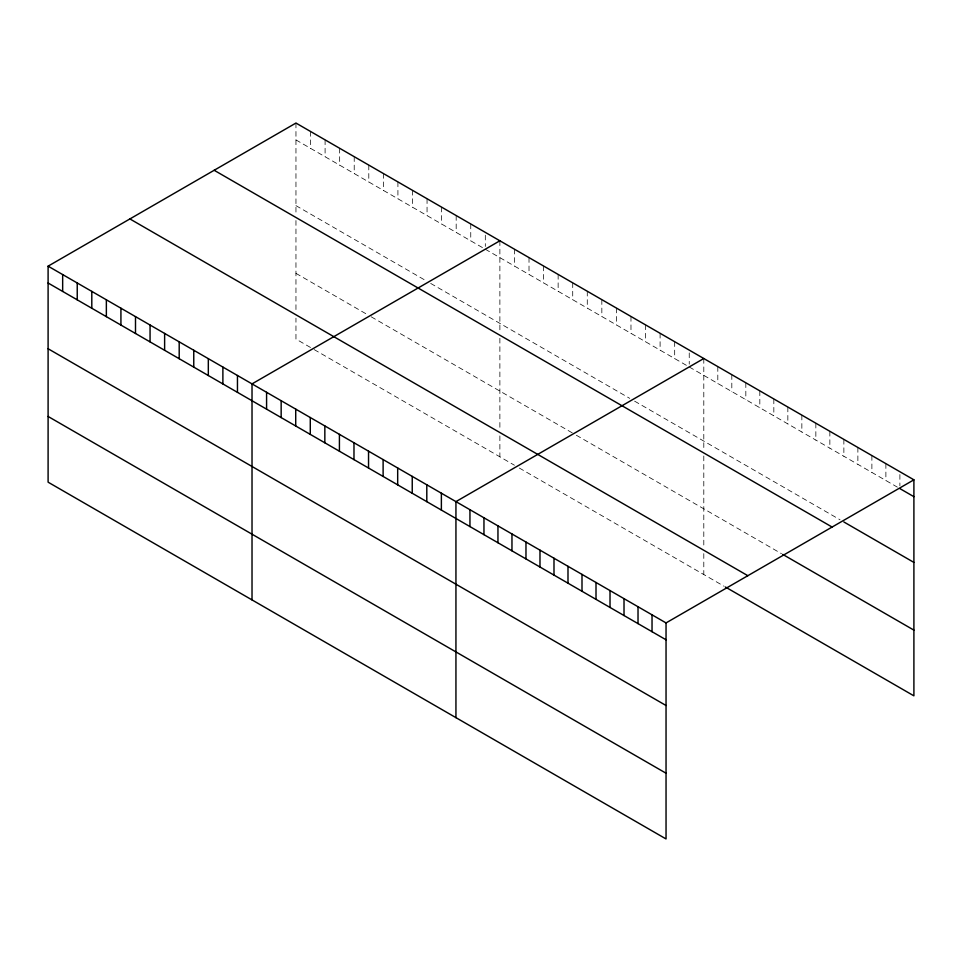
<?xml version="1.0" encoding="UTF-8"?>
<svg xmlns="http://www.w3.org/2000/svg" width="962" height="962" viewBox="0 0 962 962"><rect width="100%" height="100%" fill="white"/><g stroke="black" fill="none" stroke-linecap="round" stroke-linejoin="round"><path stroke-width="0.72" stroke-dasharray="4.81 3.61" d="M295.959 139.923L482.888 247.835M485.317 249.242L686.808 365.572M689.237 366.979L897.342 487.133M295.959 205.64L427.056 281.325M430.699 283.429L629.761 398.364M634.619 401.166L840.042 519.769M295.959 273.352L368.795 315.404M371.212 316.811L572.715 433.14M576.346 435.245L781.469 553.667M310.522 347.486L295.959 339.081L295.959 318.169M314.165 349.591L514.442 465.223M519.3 468.025L724.17 586.303M899.891 474.543L899.891 485.786M885.882 463.648L885.882 480.507M871.885 455.555L871.885 472.426M857.876 447.474L857.876 464.333M843.866 439.381L843.866 456.253M829.857 431.301L829.857 448.16M815.848 423.208L815.848 440.079M801.851 415.127L801.851 431.986M787.842 407.034L787.842 423.905M773.833 398.953L773.833 415.812M759.824 390.861L759.824 407.732M745.827 382.78L745.827 399.639M731.817 374.687L731.817 391.558M717.808 366.606L717.808 383.465M703.799 358.513L703.799 450.589M703.799 456L703.799 547.655M703.799 553.631L703.799 574.542M689.237 352.922L689.237 364.165M674.675 341.702L674.675 358.561M660.1 333.285L660.1 350.156M645.538 324.879L645.538 341.75M630.976 316.474L630.976 333.333M616.401 308.056L616.401 324.928M601.839 299.651L601.839 316.522M587.277 291.245L587.277 308.105M572.715 282.828L572.715 299.699M558.14 274.423L558.14 291.294M543.578 266.017L543.578 282.876M529.016 257.6L529.016 274.471M514.442 249.194L514.442 266.065M499.879 240.789L499.879 332.852M499.879 338.275L499.879 429.93M499.879 435.906L499.879 456.818M485.317 235.185L485.317 246.428M470.755 223.966L470.755 240.837M456.18 215.56L456.18 232.419M441.618 207.143L441.618 224.014M427.056 198.737L427.056 215.608M412.482 190.332L412.482 207.191M397.919 181.926L397.919 198.785M383.357 173.509L383.357 190.38M368.795 165.103L368.795 181.962M354.22 156.698L354.22 173.557M339.658 148.28L339.658 165.151M325.096 139.875L325.096 156.734M310.522 131.469L310.522 148.328M295.959 123.052L295.959 215.127M295.959 220.538L295.959 312.193"/><path stroke-width="1.44" d="M48.1 266.161L666.041 622.919L666.041 838.948L48.1 482.178L48.1 266.161L295.959 123.052L913.9 479.822L913.9 695.839L725.444 587.036M499.879 240.789L252.02 383.886L252.02 599.915M703.799 358.513L455.94 501.623L455.94 717.652M666.041 622.919L913.9 479.822M899.891 488.6L913.9 496.681M843.866 521.969L913.9 562.409M214.165 170.274L832.106 527.044M782.743 554.401L913.9 630.122M129.894 218.927L747.835 575.697M48.1 283.02L666.041 639.79M48.1 348.749L666.041 705.507M48.1 416.462L666.041 773.22M652.032 614.838L652.032 631.697M638.022 606.745L638.022 623.616M624.013 598.665L624.013 615.524M610.016 590.572L610.016 607.443M596.007 582.491L596.007 599.35M581.998 574.398L581.998 591.269M567.989 566.317L567.989 583.176M553.992 558.225L553.992 575.096M539.983 550.144L539.983 567.003M525.973 542.051L525.973 558.922M511.964 533.97L511.964 550.829M497.955 525.877L497.955 542.748M483.958 517.797L483.958 534.656M469.949 509.704L469.949 526.575M441.378 493.205L441.378 510.076M426.803 484.8L426.803 501.671M412.241 476.394L412.241 493.253M397.679 467.977L397.679 484.848M383.116 459.571L383.116 476.443M368.542 451.166L368.542 468.025M353.98 442.748L353.98 459.62M339.418 434.343L339.418 451.214M324.843 425.938L324.843 442.797M310.281 417.52L310.281 434.391M295.719 409.115L295.719 425.986M281.157 400.709L281.157 417.568M266.582 392.292L266.582 409.163M237.458 375.481L237.458 392.34M222.883 367.063L222.883 383.934M208.321 358.658L208.321 375.529M193.759 350.252L193.759 367.111M179.197 341.835L179.197 358.706M164.622 333.429L164.622 350.3M150.06 325.024L150.06 341.883M135.498 316.606L135.498 333.477M120.923 308.201L120.923 325.072M106.361 299.795L106.361 316.654M91.799 291.378L91.799 308.249M77.237 282.972L77.237 299.843M62.662 274.567L62.662 291.426"/></g></svg>
